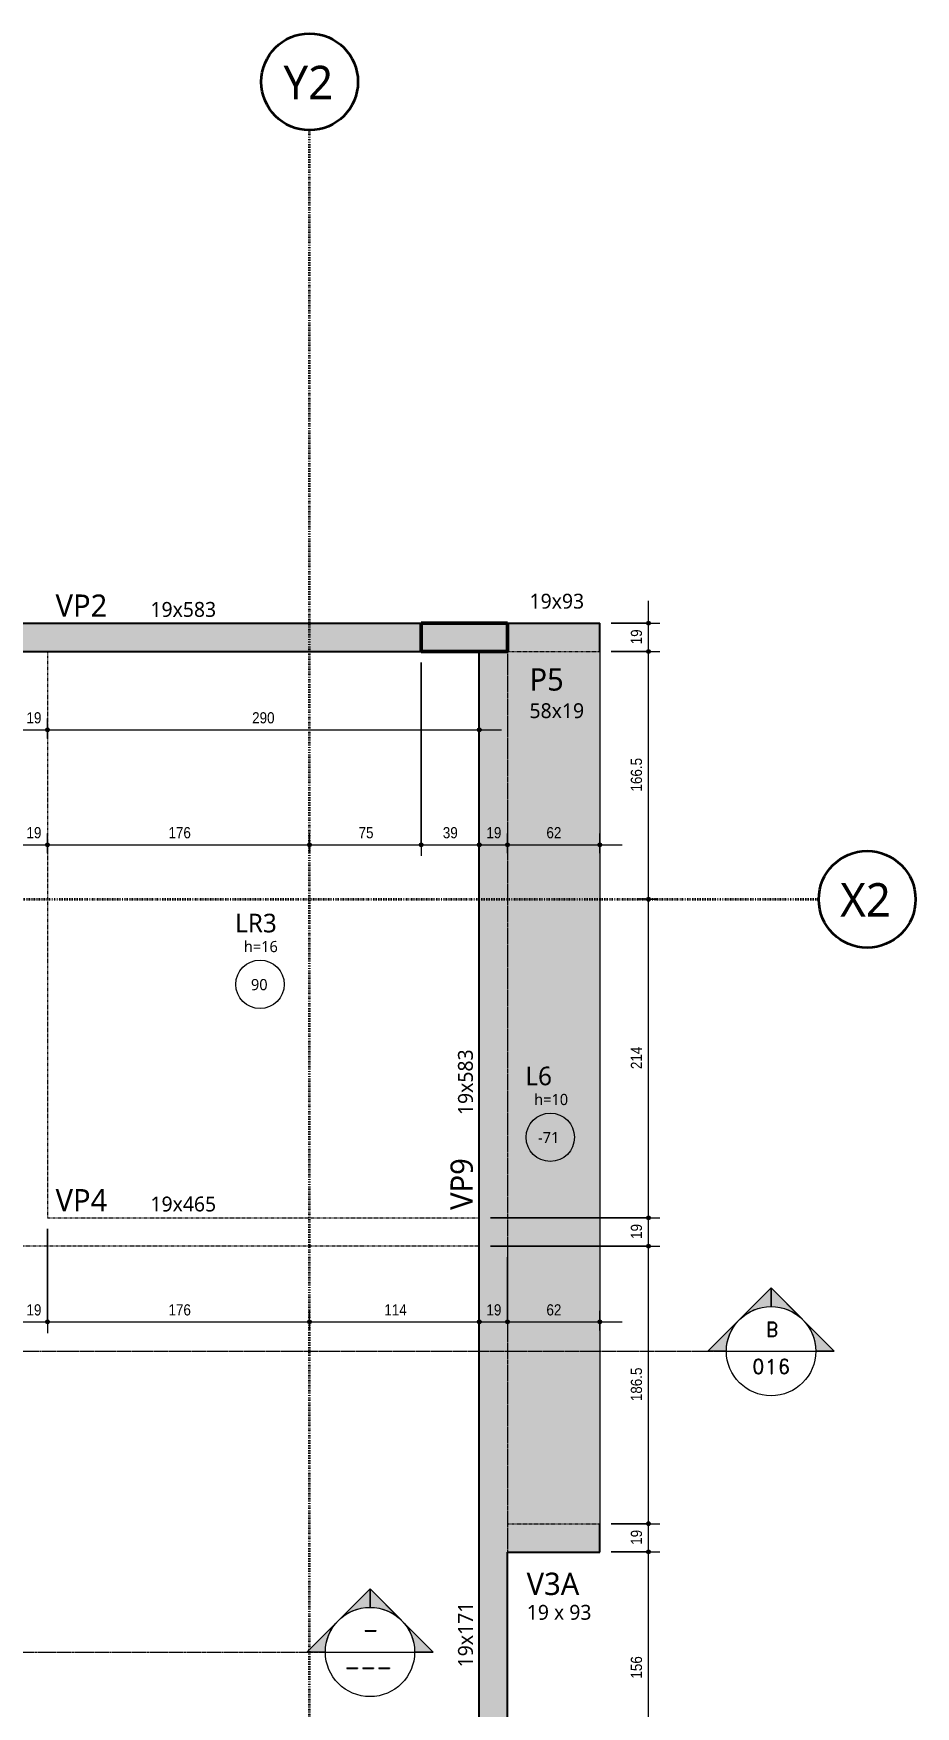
# Model space of a CAD drawing. Header units: centimetres. Extents: x -1139 to 26418, y -889 to 84390.
# Drawn here: x 3891 to 4484, y -319 to 806 of the extents above; entities that cross this region are included whole.
import ezdxf

# ---------------------------------------------------------------- set-up
doc = ezdxf.new("R2010")
doc.units = ezdxf.units.CM
for name, pattern in [('Aligning Line', [0.635, 0.3175, -0.3175]), ('Centro de 6 mm', [1.32, 0.6, -0.24, 0.24, -0.24]), ('Dash dot', [1.5875, 0.635, -0.47625, 0, -0.47625]), ('Hidden', [0.714375, 0.47625, -0.238125])]:
    doc.linetypes.add(name, pattern=pattern)
for name, color, linetype, lineweight in [('A-ANNO-DIMS', 7, 'Continuous', 9), ('A-ANNO-DIMS-50', 7, 'Continuous', 9), ('A-FLOR', 7, 'Continuous', 9), ('A-FLOR-IDEN', 7, 'Continuous', 9), ('G-ANNO-SYMB', 7, 'Continuous', 9), ('S-BEAM', 7, 'Continuous', 9), ('S-BEAM-IDEN', 7, 'Continuous', 9), ('S-COLS', 7, 'Continuous', 9), ('S-COLS-IDEN', 7, 'Continuous', 9), ('S-GRID', 7, 'Continuous', 9), ('S-GRID-IDEN', 7, 'Continuous', 9)]:
    doc.layers.add(name, color=color, linetype=linetype, lineweight=lineweight)
doc.layers.add('A-DETL', color=7, linetype='Continuous', lineweight=18, true_color=0x00a600)
doc.styles.add('Fira Sans_1', font='', dxfattribs={"width": 0.9, "height": 7.5})
doc.styles.add('Gadugi', font='gadugi.ttf', dxfattribs={"height": 15})
doc.styles.add('Gadugi_1', font='gadugi.ttf', dxfattribs={"height": 10})
doc.styles.add('Gadugi_3', font='gadugi.ttf', dxfattribs={"height": 7.5})
doc.styles.add('Gadugi_4', font='gadugi.ttf', dxfattribs={"height": 12.5})
doc.styles.add('Gadugi_5', font='gadugi.ttf', dxfattribs={"height": 22.5})
doc.styles.add('RomanD', font='romand__.ttf', dxfattribs={"height": 10})
doc.styles.get('Fira Sans_1').set_extended_font_data('Fira Sans')
doc.dimstyles.new('PED_R80_1_5mm_ACIMA_As_ESQ__R00', dxfattribs={"dimscale": 30.48, "dimtxt": 10.229846, "dimasz": 0.328084, "dimexe": 0.246063, "dimexo": 0.246063, "dimgap": 0.049213, "dimtad": 1, "dimdec": 1, "dimrnd": 0.5, "dimdsep": 46, "dimtxsty": 'Fira Sans_1', "dimblk1": 'DOTSMALL', "dimblk2": 'DOTSMALL', "dimsah": 1, "dimcen": 0.09, "dimdle": 0.492126, "dimazin": 0, "dimtfac": 1, "dimtdec": 4, "dimtix": 1, "dimtmove": 0, "dimatfit": 3, "dimfxl": 1, "dimtvp": 1, "dimtolj": 1, "dimtzin": 0, "dimarcsym": 2})

# ---------------------------------------------------------------- blocks, each defined once
blk = doc.blocks.new('PED_TAG_LAJE_R01 - TÍTULO_ESPESSURA_REBAIXO-2413107-PL400 - FORMA DO BARRILETE')
at = {"layer": 'A-FLOR-IDEN'}
blk.add_circle((-0.046, -0.667), 0.325, dxfattribs=at)
blk = doc.blocks.new('Corte - M_Cabeça do corte - Preenchida-2060824-PL400 - FORMA DO BARRILETE')
at = {"layer": 'G-ANNO-SYMB'}
h = blk.add_hatch(color=256, dxfattribs=at)
edge = h.paths.add_edge_path(flags=0)
edge.add_line((-0.6, 0.849), (-0.6, 0.6))
edge.add_arc((-0.6, 0), 0.6, 90, 135)
edge.add_line((-1.024, 0.424), (-0.6, 0.849))
h = blk.add_hatch(color=256, dxfattribs=at)
edge = h.paths.add_edge_path(flags=0)
edge.add_line((-0.6, 0.849), (-0.176, 0.424))
edge.add_arc((-0.6, 0), 0.6, 45, 90)
edge.add_line((-0.6, 0.6), (-0.6, 0.849))
h = blk.add_hatch(color=256, dxfattribs=at)
edge = h.paths.add_edge_path(flags=0)
edge.add_line((-1.449, 0), (-1.024, 0.424))
edge.add_arc((-0.6, 0), 0.6, 135, 180)
edge.add_line((-1.2, 0), (-1.449, 0))
h = blk.add_hatch(color=256, dxfattribs=at)
edge = h.paths.add_edge_path(flags=0)
edge.add_line((0.249, 0), (0, 0))
edge.add_arc((-0.6, 0), 0.6, 360, 405)
edge.add_line((-0.176, 0.424), (0.249, 0))
for p, q in [((-0.6, 0.849), (-1.449, 0)), ((-0.6, 0.849), (-1.024, 0.424)), ((-0.6, 0.849), (0.249, 0)), ((-0.6, 0.6), (-0.6, 0.849)), ((-0.6, 0.849), (-0.6, 0.6)), ((-0.176, 0.424), (-0.6, 0.849)), ((-1.024, 0.424), (-1.449, 0)), ((0.249, 0), (-0.176, 0.424)), ((-1.449, 0), (-1.2, 0)), ((0, 0), (0.249, 0)), ((-1.2, 0), (-1.449, 0)), ((0, 0), (0.249, 0))]:
    blk.add_line(p, q, dxfattribs=at)
for start, end in [(360, 180), (90, 135), (45, 90), (135, 180), (360, 45), (180, 360)]:
    blk.add_arc((-0.6, 0), 0.6, start, end, dxfattribs=at)
blk = doc.blocks.new('Eixo - Y2-2173031-PL400 - FORMA DO BARRILETE')
at = {"layer": 'S-GRID-IDEN', "color": 40, "lineweight": 35, "true_color": 0xffc000}
blk.add_circle((0, 0), 0.65, dxfattribs=at)
blk = doc.blocks.new('Eixo - X2-2173052-PL400 - FORMA DO BARRILETE')
at = {"layer": 'S-GRID-IDEN', "color": 114, "lineweight": 35, "true_color": 0x00b050}
blk.add_circle((0, 0), 0.65, dxfattribs=at)
blk = doc.blocks.new('DIMBLOCK27-PL400 - FORMA DO BARRILETE')
at = {"layer": 'A-ANNO-DIMS-50', "true_color": 0x000032}
h = blk.add_hatch(color=178, dxfattribs=at)
edge = h.paths.add_edge_path(flags=0)
edge.add_arc((3881.6, -60.1), 1.25, 0, 360)
h = blk.add_hatch(color=178, dxfattribs=at)
edge = h.paths.add_edge_path(flags=0)
edge.add_arc((3900.6, -60.1), 1.25, 0, 360)
at = {"layer": 'A-ANNO-DIMS-50', "color": 178, "true_color": 0x000032}
for p, q in [((3900.6, 2.3), (3900.6, -67.6)), ((3900.6, -60.1), (3900.6, 2.3)), ((3881.6, -16.7), (3881.6, -67.6)), ((3881.6, -60.1), (3881.6, -16.7)), ((3881.6, -60.1), (3900.6, -60.1))]:
    blk.add_line(p, q, dxfattribs=at)
for centre in [(3881.6, -60.1), (3900.6, -60.1)]:
    blk.add_circle(centre, 1.25, dxfattribs=at)
at = {"layer": 'A-ANNO-DIMS-50', "color": 0, "insert": (3886.4, -48.3), "char_height": 7.5, "width": 11.174, "attachment_point": 1, "line_spacing_factor": 1.049215, "style": 'Fira Sans_1'}
blk.add_mtext('19', dxfattribs=at)
blk = doc.blocks.new('_DotSmall')
at = {"color": 0, "linetype": 'ByBlock', "const_width": 0.5}
blk.add_lwpolyline([(-0.0625, 0, 1), (0.0625, 0, 1)], format="xyb", close=True, dxfattribs=at)
blk = doc.blocks.new('DIMBLOCK28-PL400 - FORMA DO BARRILETE')
at = {"layer": 'A-ANNO-DIMS-50', "true_color": 0x000032}
h = blk.add_hatch(color=178, dxfattribs=at)
edge = h.paths.add_edge_path(flags=0)
edge.add_arc((3900.6, -60.1), 1.25, 0, 360)
h = blk.add_hatch(color=178, dxfattribs=at)
edge = h.paths.add_edge_path(flags=0)
edge.add_arc((4076.6, -60.1), 1.25, 0, 360)
at = {"layer": 'A-ANNO-DIMS-50', "color": 178, "true_color": 0x000032}
for p, q in [((3900.6, 2.3), (3900.6, -67.6)), ((3900.6, -60.1), (3900.6, 2.3)), ((4076.6, -65.9), (4076.6, -52.6)), ((3900.6, -60.1), (4076.6, -60.1)), ((4076.6, -60.1), (4076.6, -65.9))]:
    blk.add_line(p, q, dxfattribs=at)
for centre in [(3900.6, -60.1), (4076.6, -60.1)]:
    blk.add_circle(centre, 1.25, dxfattribs=at)
at = {"layer": 'A-ANNO-DIMS-50', "color": 0, "insert": (3981.8, -48.3), "char_height": 7.5, "width": 16.368, "attachment_point": 1, "line_spacing_factor": 1.049215, "style": 'Fira Sans_1'}
blk.add_mtext('176', dxfattribs=at)
blk = doc.blocks.new('DIMBLOCK29-PL400 - FORMA DO BARRILETE')
at = {"layer": 'A-ANNO-DIMS-50', "true_color": 0x000032}
h = blk.add_hatch(color=178, dxfattribs=at)
edge = h.paths.add_edge_path(flags=0)
edge.add_arc((4076.6, -60.1), 1.25, 0, 360)
h = blk.add_hatch(color=178, dxfattribs=at)
edge = h.paths.add_edge_path(flags=0)
edge.add_arc((4190.6, -60.1), 1.25, 0, 360)
at = {"layer": 'A-ANNO-DIMS-50', "color": 178, "true_color": 0x000032}
for p, q in [((4076.6, -65.9), (4076.6, -52.6)), ((4190.6, -65.9), (4190.6, -52.6)), ((4076.6, -60.1), (4190.6, -60.1)), ((4076.6, -60.1), (4076.6, -65.9)), ((4190.6, -60.1), (4190.6, -65.9))]:
    blk.add_line(p, q, dxfattribs=at)
for centre in [(4076.6, -60.1), (4190.6, -60.1)]:
    blk.add_circle(centre, 1.25, dxfattribs=at)
at = {"layer": 'A-ANNO-DIMS-50', "color": 0, "insert": (4126.8, -48.3), "char_height": 7.5, "width": 16.21, "attachment_point": 1, "line_spacing_factor": 1.049215, "style": 'Fira Sans_1'}
blk.add_mtext('114', dxfattribs=at)
blk = doc.blocks.new('DIMBLOCK30-PL400 - FORMA DO BARRILETE')
at = {"layer": 'A-ANNO-DIMS-50', "true_color": 0x000032}
h = blk.add_hatch(color=178, dxfattribs=at)
edge = h.paths.add_edge_path(flags=0)
edge.add_arc((4190.6, -60.1), 1.25, 0, 360)
h = blk.add_hatch(color=178, dxfattribs=at)
edge = h.paths.add_edge_path(flags=0)
edge.add_arc((4209.6, -60.1), 1.25, 0, 360)
at = {"layer": 'A-ANNO-DIMS-50', "color": 178, "true_color": 0x000032}
for p, q in [((4209.6, -16.7), (4209.6, -67.6)), ((4209.6, -60.1), (4209.6, -16.7)), ((4190.6, -65.9), (4190.6, -52.6)), ((4190.6, -60.1), (4209.6, -60.1)), ((4190.6, -60.1), (4190.6, -65.9))]:
    blk.add_line(p, q, dxfattribs=at)
for centre in [(4190.6, -60.1), (4209.6, -60.1)]:
    blk.add_circle(centre, 1.25, dxfattribs=at)
at = {"layer": 'A-ANNO-DIMS-50', "color": 0, "insert": (4195.4, -48.3), "char_height": 7.5, "width": 11.174, "attachment_point": 1, "line_spacing_factor": 1.049215, "style": 'Fira Sans_1'}
blk.add_mtext('19', dxfattribs=at)
blk = doc.blocks.new('DIMBLOCK31-PL400 - FORMA DO BARRILETE')
at = {"layer": 'A-ANNO-DIMS-50', "true_color": 0x000032}
h = blk.add_hatch(color=178, dxfattribs=at)
edge = h.paths.add_edge_path(flags=0)
edge.add_arc((4209.6, -60.1), 1.25, 0, 360)
h = blk.add_hatch(color=178, dxfattribs=at)
edge = h.paths.add_edge_path(flags=0)
edge.add_arc((4271.6, -60.1), 1.25, 0, 360)
at = {"layer": 'A-ANNO-DIMS-50', "color": 178, "true_color": 0x000032}
for p, q in [((4209.6, -16.7), (4209.6, -67.6)), ((4209.6, -60.1), (4209.6, -16.7)), ((4271.6, -65.9), (4271.6, -52.6)), ((4209.6, -60.1), (4286.6, -60.1)), ((4271.6, -60.1), (4271.6, -65.9))]:
    blk.add_line(p, q, dxfattribs=at)
for centre in [(4209.6, -60.1), (4271.6, -60.1)]:
    blk.add_circle(centre, 1.25, dxfattribs=at)
at = {"layer": 'A-ANNO-DIMS-50', "color": 0, "insert": (4235.7, -48.3), "char_height": 7.5, "width": 11.804, "attachment_point": 1, "line_spacing_factor": 1.049215, "style": 'Fira Sans_1'}
blk.add_mtext('62', dxfattribs=at)
blk = doc.blocks.new('DIMBLOCK51-PL400 - FORMA DO BARRILETE')
at = {"layer": 'A-ANNO-DIMS-50', "true_color": 0x000032}
h = blk.add_hatch(color=178, dxfattribs=at)
edge = h.paths.add_edge_path(flags=0)
edge.add_arc((3881.6, 260.4), 1.25, 0, 360)
h = blk.add_hatch(color=178, dxfattribs=at)
edge = h.paths.add_edge_path(flags=0)
edge.add_arc((3900.6, 260.4), 1.25, 0, 360)
at = {"layer": 'A-ANNO-DIMS-50', "color": 178, "true_color": 0x000032}
for p, q in [((3881.6, 254.7), (3881.6, 267.9)), ((3881.6, 260.4), (3900.6, 260.4)), ((3881.6, 260.4), (3881.6, 254.7)), ((3900.6, 254.7), (3900.6, 267.9)), ((3900.6, 260.4), (3900.6, 254.7))]:
    blk.add_line(p, q, dxfattribs=at)
for centre in [(3881.6, 260.4), (3900.6, 260.4)]:
    blk.add_circle(centre, 1.25, dxfattribs=at)
at = {"layer": 'A-ANNO-DIMS-50', "color": 0, "insert": (3886.4, 272.3), "char_height": 7.5, "width": 11.174, "attachment_point": 1, "line_spacing_factor": 1.049215, "style": 'Fira Sans_1'}
blk.add_mtext('19', dxfattribs=at)
blk = doc.blocks.new('DIMBLOCK52-PL400 - FORMA DO BARRILETE')
at = {"layer": 'A-ANNO-DIMS-50', "true_color": 0x000032}
h = blk.add_hatch(color=178, dxfattribs=at)
edge = h.paths.add_edge_path(flags=0)
edge.add_arc((3900.6, 260.4), 1.25, 0, 360)
h = blk.add_hatch(color=178, dxfattribs=at)
edge = h.paths.add_edge_path(flags=0)
edge.add_arc((4076.6, 260.4), 1.25, 0, 360)
at = {"layer": 'A-ANNO-DIMS-50', "color": 178, "true_color": 0x000032}
for p, q in [((3900.6, 254.7), (3900.6, 267.9)), ((3900.6, 260.4), (4076.6, 260.4)), ((3900.6, 260.4), (3900.6, 254.7)), ((4076.6, 254.7), (4076.6, 267.9)), ((4076.6, 260.4), (4076.6, 254.7))]:
    blk.add_line(p, q, dxfattribs=at)
for centre in [(3900.6, 260.4), (4076.6, 260.4)]:
    blk.add_circle(centre, 1.25, dxfattribs=at)
at = {"layer": 'A-ANNO-DIMS-50', "color": 0, "insert": (3981.8, 272.3), "char_height": 7.5, "width": 16.368, "attachment_point": 1, "line_spacing_factor": 1.049215, "style": 'Fira Sans_1'}
blk.add_mtext('176', dxfattribs=at)
blk = doc.blocks.new('DIMBLOCK53-PL400 - FORMA DO BARRILETE')
at = {"layer": 'A-ANNO-DIMS-50', "true_color": 0x000032}
h = blk.add_hatch(color=178, dxfattribs=at)
edge = h.paths.add_edge_path(flags=0)
edge.add_arc((4076.6, 260.4), 1.25, 0, 360)
h = blk.add_hatch(color=178, dxfattribs=at)
edge = h.paths.add_edge_path(flags=0)
edge.add_arc((4151.6, 260.4), 1.25, 0, 360)
at = {"layer": 'A-ANNO-DIMS-50', "color": 178, "true_color": 0x000032}
for p, q in [((4151.6, 382.8), (4151.6, 252.9)), ((4151.6, 260.4), (4151.6, 382.8)), ((4076.6, 254.7), (4076.6, 267.9)), ((4076.6, 260.4), (4151.6, 260.4)), ((4076.6, 260.4), (4076.6, 254.7))]:
    blk.add_line(p, q, dxfattribs=at)
for centre in [(4076.6, 260.4), (4151.6, 260.4)]:
    blk.add_circle(centre, 1.25, dxfattribs=at)
at = {"layer": 'A-ANNO-DIMS-50', "color": 0, "insert": (4109.5, 272.3), "char_height": 7.5, "width": 11.017, "attachment_point": 1, "line_spacing_factor": 1.049215, "style": 'Fira Sans_1'}
blk.add_mtext('75', dxfattribs=at)
blk = doc.blocks.new('DIMBLOCK54-PL400 - FORMA DO BARRILETE')
at = {"layer": 'A-ANNO-DIMS-50', "true_color": 0x000032}
h = blk.add_hatch(color=178, dxfattribs=at)
edge = h.paths.add_edge_path(flags=0)
edge.add_arc((4151.6, 260.4), 1.25, 0, 360)
h = blk.add_hatch(color=178, dxfattribs=at)
edge = h.paths.add_edge_path(flags=0)
edge.add_arc((4190.6, 260.4), 1.25, 0, 360)
at = {"layer": 'A-ANNO-DIMS-50', "color": 178, "true_color": 0x000032}
for p, q in [((4151.6, 382.8), (4151.6, 252.9)), ((4151.6, 260.4), (4151.6, 382.8)), ((4151.6, 260.4), (4190.6, 260.4)), ((4190.6, 254.7), (4190.6, 267.9)), ((4190.6, 260.4), (4190.6, 254.7))]:
    blk.add_line(p, q, dxfattribs=at)
for centre in [(4151.6, 260.4), (4190.6, 260.4)]:
    blk.add_circle(centre, 1.25, dxfattribs=at)
at = {"layer": 'A-ANNO-DIMS-50', "color": 0, "insert": (4166.1, 272.3), "char_height": 7.5, "width": 11.961, "attachment_point": 1, "line_spacing_factor": 1.049215, "style": 'Fira Sans_1'}
blk.add_mtext('39', dxfattribs=at)
blk = doc.blocks.new('DIMBLOCK55-PL400 - FORMA DO BARRILETE')
at = {"layer": 'A-ANNO-DIMS-50', "true_color": 0x000032}
h = blk.add_hatch(color=178, dxfattribs=at)
edge = h.paths.add_edge_path(flags=0)
edge.add_arc((4190.6, 260.4), 1.25, 0, 360)
h = blk.add_hatch(color=178, dxfattribs=at)
edge = h.paths.add_edge_path(flags=0)
edge.add_arc((4209.6, 260.4), 1.25, 0, 360)
at = {"layer": 'A-ANNO-DIMS-50', "color": 178, "true_color": 0x000032}
for p, q in [((4190.6, 254.7), (4190.6, 267.9)), ((4190.6, 260.4), (4209.6, 260.4)), ((4190.6, 260.4), (4190.6, 254.7)), ((4209.6, 254.7), (4209.6, 267.9)), ((4209.6, 260.4), (4209.6, 254.7))]:
    blk.add_line(p, q, dxfattribs=at)
for centre in [(4190.6, 260.4), (4209.6, 260.4)]:
    blk.add_circle(centre, 1.25, dxfattribs=at)
at = {"layer": 'A-ANNO-DIMS-50', "color": 0, "insert": (4195.4, 272.3), "char_height": 7.5, "width": 11.174, "attachment_point": 1, "line_spacing_factor": 1.049215, "style": 'Fira Sans_1'}
blk.add_mtext('19', dxfattribs=at)
blk = doc.blocks.new('DIMBLOCK56-PL400 - FORMA DO BARRILETE')
at = {"layer": 'A-ANNO-DIMS-50', "true_color": 0x000032}
h = blk.add_hatch(color=178, dxfattribs=at)
edge = h.paths.add_edge_path(flags=0)
edge.add_arc((4209.6, 260.4), 1.25, 0, 360)
h = blk.add_hatch(color=178, dxfattribs=at)
edge = h.paths.add_edge_path(flags=0)
edge.add_arc((4271.6, 260.4), 1.25, 0, 360)
at = {"layer": 'A-ANNO-DIMS-50', "color": 178, "true_color": 0x000032}
for p, q in [((4209.6, 254.7), (4209.6, 267.9)), ((4209.6, 260.4), (4286.6, 260.4)), ((4209.6, 260.4), (4209.6, 254.7)), ((4271.6, 254.7), (4271.6, 267.9)), ((4271.6, 260.4), (4271.6, 254.7))]:
    blk.add_line(p, q, dxfattribs=at)
for centre in [(4209.6, 260.4), (4271.6, 260.4)]:
    blk.add_circle(centre, 1.25, dxfattribs=at)
at = {"layer": 'A-ANNO-DIMS-50', "color": 0, "insert": (4235.7, 272.3), "char_height": 7.5, "width": 11.804, "attachment_point": 1, "line_spacing_factor": 1.049215, "style": 'Fira Sans_1'}
blk.add_mtext('62', dxfattribs=at)
blk = doc.blocks.new('DIMBLOCK114-PL400 - FORMA DO BARRILETE')
at = {"layer": 'A-ANNO-DIMS-50', "true_color": 0x000032}
h = blk.add_hatch(color=178, dxfattribs=at)
edge = h.paths.add_edge_path(flags=0)
edge.add_arc((4304.3, -214.7), 1.25, 0, 360)
h = blk.add_hatch(color=178, dxfattribs=at)
edge = h.paths.add_edge_path(flags=0)
edge.add_arc((4304.3, -370.7), 1.25, 0, 360)
at = {"layer": 'A-ANNO-DIMS-50', "color": 178, "true_color": 0x000032}
for p, q in [((4279.1, -214.7), (4311.8, -214.7)), ((4304.3, -214.7), (4279.1, -214.7)), ((4304.3, -370.7), (4304.3, -214.7)), ((4217.1, -370.7), (4311.8, -370.7)), ((4304.3, -370.7), (4217.1, -370.7))]:
    blk.add_line(p, q, dxfattribs=at)
for centre in [(4304.3, -214.7), (4304.3, -370.7)]:
    blk.add_circle(centre, 1.25, dxfattribs=at)
at = {"layer": 'A-ANNO-DIMS-50', "color": 0, "insert": (4292.4, -299.8), "char_height": 7.5, "width": 16.997, "attachment_point": 1, "rotation": 90, "line_spacing_factor": 1.049215, "style": 'Fira Sans_1'}
blk.add_mtext('156', dxfattribs=at)
blk = doc.blocks.new('DIMBLOCK115-PL400 - FORMA DO BARRILETE')
at = {"layer": 'A-ANNO-DIMS-50', "true_color": 0x000032}
h = blk.add_hatch(color=178, dxfattribs=at)
edge = h.paths.add_edge_path(flags=0)
edge.add_arc((4304.3, -195.7), 1.25, 0, 360)
h = blk.add_hatch(color=178, dxfattribs=at)
edge = h.paths.add_edge_path(flags=0)
edge.add_arc((4304.3, -214.7), 1.25, 0, 360)
at = {"layer": 'A-ANNO-DIMS-50', "color": 178, "true_color": 0x000032}
for p, q in [((4279.1, -195.7), (4311.8, -195.7)), ((4304.3, -195.7), (4279.1, -195.7)), ((4304.3, -214.7), (4304.3, -195.7)), ((4279.1, -214.7), (4311.8, -214.7)), ((4304.3, -214.7), (4279.1, -214.7))]:
    blk.add_line(p, q, dxfattribs=at)
for centre in [(4304.3, -195.7), (4304.3, -214.7)]:
    blk.add_circle(centre, 1.25, dxfattribs=at)
at = {"layer": 'A-ANNO-DIMS-50', "color": 0, "insert": (4292.4, -209.9), "char_height": 7.5, "width": 11.174, "attachment_point": 1, "rotation": 90, "line_spacing_factor": 1.049215, "style": 'Fira Sans_1'}
blk.add_mtext('19', dxfattribs=at)
blk = doc.blocks.new('DIMBLOCK116-PL400 - FORMA DO BARRILETE')
at = {"layer": 'A-ANNO-DIMS-50', "true_color": 0x000032}
h = blk.add_hatch(color=178, dxfattribs=at)
edge = h.paths.add_edge_path(flags=0)
edge.add_arc((4304.3, -9.2), 1.25, 0, 360)
h = blk.add_hatch(color=178, dxfattribs=at)
edge = h.paths.add_edge_path(flags=0)
edge.add_arc((4304.3, -195.7), 1.25, 0, 360)
at = {"layer": 'A-ANNO-DIMS-50', "color": 178, "true_color": 0x000032}
for p, q in [((4198.1, -9.2), (4311.8, -9.2)), ((4304.3, -9.2), (4198.1, -9.2)), ((4304.3, -195.7), (4304.3, -9.2)), ((4279.1, -195.7), (4311.8, -195.7)), ((4304.3, -195.7), (4279.1, -195.7))]:
    blk.add_line(p, q, dxfattribs=at)
for centre in [(4304.3, -9.2), (4304.3, -195.7)]:
    blk.add_circle(centre, 1.25, dxfattribs=at)
at = {"layer": 'A-ANNO-DIMS-50', "color": 0, "insert": (4292.4, -113.4), "char_height": 7.5, "width": 26.125, "attachment_point": 1, "rotation": 90, "line_spacing_factor": 1.049215, "style": 'Fira Sans_1'}
blk.add_mtext('186.5', dxfattribs=at)
blk = doc.blocks.new('DIMBLOCK117-PL400 - FORMA DO BARRILETE')
at = {"layer": 'A-ANNO-DIMS-50', "true_color": 0x000032}
h = blk.add_hatch(color=178, dxfattribs=at)
edge = h.paths.add_edge_path(flags=0)
edge.add_arc((4304.3, 9.8), 1.25, 0, 360)
h = blk.add_hatch(color=178, dxfattribs=at)
edge = h.paths.add_edge_path(flags=0)
edge.add_arc((4304.3, -9.2), 1.25, 0, 360)
at = {"layer": 'A-ANNO-DIMS-50', "color": 178, "true_color": 0x000032}
for p, q in [((4198.1, 9.8), (4311.8, 9.8)), ((4304.3, 9.8), (4198.1, 9.8)), ((4304.3, -9.2), (4304.3, 9.8)), ((4198.1, -9.2), (4311.8, -9.2)), ((4304.3, -9.2), (4198.1, -9.2))]:
    blk.add_line(p, q, dxfattribs=at)
for centre in [(4304.3, 9.8), (4304.3, -9.2)]:
    blk.add_circle(centre, 1.25, dxfattribs=at)
at = {"layer": 'A-ANNO-DIMS-50', "color": 0, "insert": (4292.4, -4.4), "char_height": 7.5, "width": 11.174, "attachment_point": 1, "rotation": 90, "line_spacing_factor": 1.049215, "style": 'Fira Sans_1'}
blk.add_mtext('19', dxfattribs=at)
blk = doc.blocks.new('DIMBLOCK118-PL400 - FORMA DO BARRILETE')
at = {"layer": 'A-ANNO-DIMS-50', "true_color": 0x000032}
h = blk.add_hatch(color=178, dxfattribs=at)
edge = h.paths.add_edge_path(flags=0)
edge.add_arc((4304.3, 223.8), 1.25, 0, 360)
h = blk.add_hatch(color=178, dxfattribs=at)
edge = h.paths.add_edge_path(flags=0)
edge.add_arc((4304.3, 9.8), 1.25, 0, 360)
at = {"layer": 'A-ANNO-DIMS-50', "color": 178, "true_color": 0x000032}
for p, q in [((4310, 223.8), (4296.8, 223.8)), ((4304.3, 9.8), (4304.3, 223.8)), ((4304.3, 223.8), (4310, 223.8)), ((4198.1, 9.8), (4311.8, 9.8)), ((4304.3, 9.8), (4198.1, 9.8))]:
    blk.add_line(p, q, dxfattribs=at)
for centre in [(4304.3, 223.8), (4304.3, 9.8)]:
    blk.add_circle(centre, 1.25, dxfattribs=at)
at = {"layer": 'A-ANNO-DIMS-50', "color": 0, "insert": (4292.4, 109.7), "char_height": 7.5, "width": 16.84, "attachment_point": 1, "rotation": 90, "line_spacing_factor": 1.049215, "style": 'Fira Sans_1'}
blk.add_mtext('214', dxfattribs=at)
blk = doc.blocks.new('DIMBLOCK119-PL400 - FORMA DO BARRILETE')
at = {"layer": 'A-ANNO-DIMS-50', "true_color": 0x000032}
h = blk.add_hatch(color=178, dxfattribs=at)
edge = h.paths.add_edge_path(flags=0)
edge.add_arc((4304.3, 390.3), 1.25, 0, 360)
h = blk.add_hatch(color=178, dxfattribs=at)
edge = h.paths.add_edge_path(flags=0)
edge.add_arc((4304.3, 223.8), 1.25, 0, 360)
at = {"layer": 'A-ANNO-DIMS-50', "color": 178, "true_color": 0x000032}
for p, q in [((4279.1, 390.3), (4311.8, 390.3)), ((4304.3, 390.3), (4279.1, 390.3)), ((4304.3, 223.8), (4304.3, 390.3)), ((4310, 223.8), (4296.8, 223.8)), ((4304.3, 223.8), (4310, 223.8))]:
    blk.add_line(p, q, dxfattribs=at)
for centre in [(4304.3, 390.3), (4304.3, 223.8)]:
    blk.add_circle(centre, 1.25, dxfattribs=at)
at = {"layer": 'A-ANNO-DIMS-50', "color": 0, "insert": (4292.4, 296.2), "char_height": 7.5, "width": 25.968, "attachment_point": 1, "rotation": 90, "line_spacing_factor": 1.049215, "style": 'Fira Sans_1'}
blk.add_mtext('166.5', dxfattribs=at)
blk = doc.blocks.new('DIMBLOCK120-PL400 - FORMA DO BARRILETE')
at = {"layer": 'A-ANNO-DIMS-50', "true_color": 0x000032}
h = blk.add_hatch(color=178, dxfattribs=at)
edge = h.paths.add_edge_path(flags=0)
edge.add_arc((4304.3, 409.3), 1.25, 0, 360)
h = blk.add_hatch(color=178, dxfattribs=at)
edge = h.paths.add_edge_path(flags=0)
edge.add_arc((4304.3, 390.3), 1.25, 0, 360)
at = {"layer": 'A-ANNO-DIMS-50', "color": 178, "true_color": 0x000032}
for p, q in [((4304.3, 390.3), (4304.3, 424.3)), ((4279.1, 409.3), (4311.8, 409.3)), ((4304.3, 409.3), (4279.1, 409.3)), ((4279.1, 390.3), (4311.8, 390.3)), ((4304.3, 390.3), (4279.1, 390.3))]:
    blk.add_line(p, q, dxfattribs=at)
for centre in [(4304.3, 409.3), (4304.3, 390.3)]:
    blk.add_circle(centre, 1.25, dxfattribs=at)
at = {"layer": 'A-ANNO-DIMS-50', "color": 0, "insert": (4292.4, 395.1), "char_height": 7.5, "width": 11.174, "attachment_point": 1, "rotation": 90, "line_spacing_factor": 1.049215, "style": 'Fira Sans_1'}
blk.add_mtext('19', dxfattribs=at)
blk = doc.blocks.new('DIMBLOCK159-PL400 - FORMA DO BARRILETE')
at = {"layer": 'A-ANNO-DIMS-50', "true_color": 0x000032}
h = blk.add_hatch(color=178, dxfattribs=at)
edge = h.paths.add_edge_path(flags=0)
edge.add_arc((3881.6, 337.7), 1.25, 0, 360)
h = blk.add_hatch(color=178, dxfattribs=at)
edge = h.paths.add_edge_path(flags=0)
edge.add_arc((3900.6, 337.7), 1.25, 0, 360)
at = {"layer": 'A-ANNO-DIMS-50', "color": 178, "true_color": 0x000032}
for p, q in [((3881.6, 331.9), (3881.6, 345.2)), ((3881.6, 337.7), (3900.6, 337.7)), ((3881.6, 337.7), (3881.6, 331.9)), ((3900.6, 331.9), (3900.6, 345.2)), ((3900.6, 337.7), (3900.6, 331.9))]:
    blk.add_line(p, q, dxfattribs=at)
for centre in [(3881.6, 337.7), (3900.6, 337.7)]:
    blk.add_circle(centre, 1.25, dxfattribs=at)
at = {"layer": 'A-ANNO-DIMS-50', "color": 0, "insert": (3886.4, 349.5), "char_height": 7.5, "width": 11.174, "attachment_point": 1, "line_spacing_factor": 1.049215, "style": 'Fira Sans_1'}
blk.add_mtext('19', dxfattribs=at)
blk = doc.blocks.new('DIMBLOCK160-PL400 - FORMA DO BARRILETE')
at = {"layer": 'A-ANNO-DIMS-50', "true_color": 0x000032}
h = blk.add_hatch(color=178, dxfattribs=at)
edge = h.paths.add_edge_path(flags=0)
edge.add_arc((3900.6, 337.7), 1.25, 0, 360)
h = blk.add_hatch(color=178, dxfattribs=at)
edge = h.paths.add_edge_path(flags=0)
edge.add_arc((4190.6, 337.7), 1.25, 0, 360)
at = {"layer": 'A-ANNO-DIMS-50', "color": 178, "true_color": 0x000032}
for p, q in [((3900.6, 331.9), (3900.6, 345.2)), ((3900.6, 337.7), (4205.6, 337.7)), ((3900.6, 337.7), (3900.6, 331.9)), ((4190.6, 331.9), (4190.6, 345.2)), ((4190.6, 337.7), (4190.6, 331.9))]:
    blk.add_line(p, q, dxfattribs=at)
for centre in [(3900.6, 337.7), (4190.6, 337.7)]:
    blk.add_circle(centre, 1.25, dxfattribs=at)
at = {"layer": 'A-ANNO-DIMS-50', "color": 0, "insert": (4038, 349.5), "char_height": 7.5, "width": 18.256, "attachment_point": 1, "line_spacing_factor": 1.049215, "style": 'Fira Sans_1'}
blk.add_mtext('290', dxfattribs=at)

msp = doc.modelspace()

# ---------------------------------------------------------------- hatches: boundary and pattern name
at = {"layer": 'A-FLOR', "lineweight": 18, "true_color": 0xffccff}
msp.add_hatch(color=7, dxfattribs=at).paths.add_polyline_path([(4271.6, -195.75), (4271.6, 390.25), (4209.6, 390.25), (4209.6, -195.75)], flags=0)
at = {"layer": 'S-BEAM', "true_color": 0xffffcc}
for points in [[(4151.6, 390.25), (4151.6, 409.25), (3881.6, 409.25), (3881.6, 390.25)], [(4209.6, -9.25), (4209.6, 390.25), (4190.6, 390.25), (4190.6, -9.25)]]:
    msp.add_hatch(color=7, dxfattribs=at).paths.add_polyline_path(points, flags=0)
at = {"layer": 'S-BEAM', "true_color": 0xe6b8b7}
for points in [[(4209.6, 390.25), (4271.6, 390.25), (4271.6, 409.25), (4209.6, 409.25)], [(4209.6, -214.75), (4271.6, -214.75), (4271.6, -195.75), (4209.6, -195.75)]]:
    msp.add_hatch(color=9, dxfattribs=at).paths.add_polyline_path(points, flags=0)
at = {"layer": 'S-BEAM', "true_color": 0xb4bee6}
msp.add_hatch(color=9, dxfattribs=at).paths.add_polyline_path([(4190.6, -370.75), (4209.6, -370.75), (4209.6, -9.25), (4190.6, -9.25), (4190.6, -37.95)], flags=0)
at = {"layer": 'S-COLS', "true_color": 0x808080}
msp.add_hatch(color=8, dxfattribs=at).paths.add_polyline_path([(4209.6, 390.25), (4209.6, 409.25), (4151.6, 409.25), (4151.6, 390.25)], flags=0)

# ---------------------------------------------------------------- linework, layer by layer
at = {"layer": 'A-DETL', "color": 253, "linetype": 'Aligning Line', "true_color": 0xaaaaaa}
for p, q in [((3900.6, 390.25), (3900.6, 9.75)), ((3900.6, 9.75), (4190.6, 9.75)), ((4190.6, -9.25), (3881.6, -9.25))]:
    msp.add_line(p, q, dxfattribs=at)
at = {"layer": 'A-DETL', "color": 7, "linetype": 'Hidden'}
msp.add_line((4209.6, 390.25), (4209.6, -214.75), dxfattribs=at)
at = {"layer": 'A-DETL', "color": 7, "linetype": 'Aligning Line'}
for p, q in [((4209.6, 390.25), (4271.6, 390.25)), ((4209.6, -195.75), (4271.6, -195.75))]:
    msp.add_line(p, q, dxfattribs=at)
at = {"layer": 'A-FLOR', "lineweight": 18}
msp.add_line((4271.6, 390.25), (4271.6, -195.75), dxfattribs=at)
at = {"layer": 'G-ANNO-SYMB', "linetype": 'Centro de 6 mm'}
for p, q in [((1738.64, -79.8), (4356.62, -79.8)), ((3670.63, -281.93), (4087.18, -281.93))]:
    msp.add_line(p, q, dxfattribs=at)
at = {"layer": 'G-ANNO-SYMB'}
for p, q in [((4356.62, -79.8), (4416.62, -79.8)), ((4087.18, -281.93), (4147.18, -281.93))]:
    msp.add_line(p, q, dxfattribs=at)
at = {"layer": 'S-BEAM', "lineweight": 25}
for p, q in [((3881.6, 409.25), (4151.6, 409.25)), ((4209.6, 409.25), (4271.6, 409.25)), ((4271.6, 390.25), (4271.6, 409.25)), ((3881.6, 390.25), (4151.6, 390.25)), ((4190.6, -9.25), (4190.6, 390.25)), ((4190.6, -370.75), (4190.6, -9.25)), ((4271.6, -214.75), (4271.6, -195.75)), ((4209.6, -370.75), (4209.6, -214.75)), ((4209.6, -214.75), (4271.6, -214.75))]:
    msp.add_line(p, q, dxfattribs=at)
at = {"layer": 'S-COLS', "lineweight": 50}
for p, q in [((4151.6, 390.25), (4151.6, 409.25)), ((4151.6, 409.25), (4209.6, 409.25)), ((4209.6, 409.25), (4209.6, 390.25)), ((4209.6, 390.25), (4151.6, 390.25))]:
    msp.add_line(p, q, dxfattribs=at)
at = {"layer": 'S-GRID', "color": 40, "linetype": 'Dash dot', "lineweight": 35, "true_color": 0xffc000}
msp.add_line((4076.6, -823.71), (4076.6, 740.53), dxfattribs=at)
at = {"layer": 'S-GRID', "color": 114, "linetype": 'Dash dot', "lineweight": 35, "true_color": 0x00b050}
msp.add_line((4418.66, 223.75), (1711.57, 223.75), dxfattribs=at)

# ---------------------------------------------------------------- block references
at = {"layer": 'A-FLOR-IDEN', "xscale": 49.99999999999998, "yscale": 49.99999999999998, "zscale": 49.99999999999998}
for p in [(4045.6, 200), (4240.6, 97.25)]:
    msp.add_blockref('PED_TAG_LAJE_R01 - TÍTULO_ESPESSURA_REBAIXO-2413107-PL400 - FORMA DO BARRILETE', p, dxfattribs=at)
at = {"layer": 'G-ANNO-SYMB', "extrusion": (0, 0, -1), "xscale": 49.99999999999998, "yscale": 49.99999999999998, "zscale": 49.99999999999998}
for p in [(-4356.62, -79.8), (-4087.18, -281.93)]:
    msp.add_blockref('Corte - M_Cabeça do corte - Preenchida-2060824-PL400 - FORMA DO BARRILETE', p, dxfattribs=at)
at = {"layer": 'S-GRID-IDEN', "color": 40, "true_color": 0xffc000, "xscale": 49.99999999999998, "yscale": 49.99999999999998, "zscale": 49.99999999999998}
msp.add_blockref('Eixo - Y2-2173031-PL400 - FORMA DO BARRILETE', (4076.6, 773.03), dxfattribs=at)
at = {"layer": 'S-GRID-IDEN', "color": 114, "true_color": 0x00b050, "xscale": 49.99999999999998, "yscale": 49.99999999999998, "zscale": 49.99999999999998, "rotation": 90}
msp.add_blockref('Eixo - X2-2173052-PL400 - FORMA DO BARRILETE', (4451.16, 223.75), dxfattribs=at)

# ---------------------------------------------------------------- texts
at = {"layer": 'A-FLOR-IDEN', "attachment_point": 1}
for s, insert, char_height, width, style in [('LR3', (4026.57, 214.09), 12.5, 34.4726, 'Gadugi_4'), ('h=16', (4032.47, 195.8), 7.5, 29.6624, 'Gadugi_3'), ('90', (4037.21, 170.24), 7.5, 13.6287, 'Gadugi_3'), ('L6', (4221.57, 111.34), 12.5, 21.6456, 'Gadugi_4'), ('h=10', (4227.47, 93.05), 7.5, 29.6624, 'Gadugi_3'), ('-71', (4230.06, 67.49), 7.5, 18.8397, 'Gadugi_3')]:
    msp.add_mtext(s, dxfattribs=dict(at, insert=insert, char_height=char_height, width=width, style=style))
at = {"layer": 'G-ANNO-SYMB', "char_height": 10, "attachment_point": 1, "style": 'RomanD'}
for s, insert, width in [('B', (4383.05, -60.18), 11.2236), ('016', (4373.8, -85.13), 33.6709), ('-', (4112.12, -262.31), 14.8312), ('---', (4099.89, -287.25), 44.4937)]:
    msp.add_mtext(s, dxfattribs=dict(at, insert=insert, width=width))
at = {"layer": 'S-BEAM-IDEN', "attachment_point": 1}
for s, insert, char_height, width, style in [('VP2', (3905.96, 428.6), 15, 44.4937, 'Gadugi'), ('19x93', (4224.32, 429.12), 10, 44.8945, 'Gadugi_1'), ('19x583', (3969.66, 423.57), 10, 54.1139, 'Gadugi_1'), ('VP4', (3905.96, 29.1), 15, 44.4937, 'Gadugi'), ('19x465', (3969.66, 24.07), 10, 54.1139, 'Gadugi_1'), ('V3A', (4222.42, -228.61), 15, 46.4979, 'Gadugi'), ('19 x 93', (4222.47, -250.25), 10, 54.5147, 'Gadugi_1')]:
    msp.add_mtext(s, dxfattribs=dict(at, insert=insert, char_height=char_height, width=width, style=style))
at = {"layer": 'S-BEAM-IDEN', "attachment_point": 1, "rotation": 90}
for s, insert, char_height, width, style in [('19x583', (4176.28, 78.82), 10, 54.1139, 'Gadugi_1'), ('VP9', (4171.25, 15.11), 15, 44.4937, 'Gadugi'), ('19x171', (4176.28, -292.27), 10, 54.1139, 'Gadugi_1')]:
    msp.add_mtext(s, dxfattribs=dict(at, insert=insert, char_height=char_height, width=width, style=style))
at = {"layer": 'S-COLS-IDEN', "attachment_point": 1}
for s, insert, char_height, width, style in [('P5', (4224.32, 379.02), 15, 28.4599, 'Gadugi'), ('58x19', (4224.32, 355.53), 10, 44.8945, 'Gadugi_1')]:
    msp.add_mtext(s, dxfattribs=dict(at, insert=insert, char_height=char_height, width=width, style=style))
at = {"layer": 'S-GRID-IDEN', "color": 40, "true_color": 0xffc000, "insert": (4059.07, 783.82), "char_height": 22.5, "width": 42.0886, "attachment_point": 1, "style": 'Gadugi_5'}
msp.add_mtext('Y2', dxfattribs=at)
at = {"layer": 'S-GRID-IDEN', "color": 114, "true_color": 0x00b050, "insert": (4433.09, 234.66), "char_height": 22.5, "width": 43.692, "attachment_point": 1, "style": 'Gadugi_5'}
msp.add_mtext('X2', dxfattribs=at)

# ---------------------------------------------------------------- dimensions: what is measured, and where the dimension line sits
at = {"layer": 'A-ANNO-DIMS', "color": 178, "true_color": 0x000032}
for base, p1, p2, override, picture, middle in [((4304.31, 409.25), (4271.6, 390.25), (4271.6, 409.25), {"dimpost": '<>', "dimfxl": 19}, 'DIMBLOCK120-PL400 - FORMA DO BARRILETE', (4298.94, 399.75)), ((4304.31, 390.25), (4302.54, 223.75), (4271.6, 390.25), {"dimpost": '<>', "dimfxl": 169.351256}, 'DIMBLOCK119-PL400 - FORMA DO BARRILETE', (4299, 307)), ((4304.31, 223.75), (4190.6, 9.75), (4302.54, 223.75), {"dimpost": '<>', "dimfxl": 241.511279}, 'DIMBLOCK118-PL400 - FORMA DO BARRILETE', (4299.06, 116.75)), ((4304.31, 9.75), (4190.6, -9.25), (4190.6, 9.75), {"dimpost": '<>', "dimfxl": 19}, 'DIMBLOCK117-PL400 - FORMA DO BARRILETE', (4298.94, 0.25)), ((4304.31, -9.25), (4271.6, -195.75), (4190.6, -9.25), {"dimpost": '<>', "dimfxl": 203.330401}, 'DIMBLOCK116-PL400 - FORMA DO BARRILETE', (4299, -102.5)), ((4304.31, -195.75), (4271.6, -214.75), (4271.6, -195.75), {"dimpost": '<>', "dimfxl": 19}, 'DIMBLOCK115-PL400 - FORMA DO BARRILETE', (4298.94, -205.25)), ((4304.31, -214.75), (4209.6, -370.75), (4271.6, -214.75), {"dimpost": '<>', "dimfxl": 167.868997}, 'DIMBLOCK114-PL400 - FORMA DO BARRILETE', (4299, -292.75))]:
    dim = msp.add_linear_dim(base=base, p1=p1, p2=p2, angle=90, dimstyle='PED_R80_1_5mm_ACIMA_As_ESQ__R00', override=override, dxfattribs=at)
    dim.commit()
    dim.dimension.update_dxf_attribs({"geometry": picture, "text_midpoint": middle})
for base, p1, p2, override, picture, middle in [((4151.6, 260.39), (4076.6, 262.16), (4151.6, 390.25), {"dimpost": '<>', "dimfxl": 148.435514}, 'DIMBLOCK53-PL400 - FORMA DO BARRILETE', (4114.1, 265.7)), ((4190.6, 260.39), (4151.6, 390.25), (4190.6, 262.16), {"dimpost": '<>', "dimfxl": 133.899633}, 'DIMBLOCK54-PL400 - FORMA DO BARRILETE', (4171.1, 265.76)), ((3900.6, 337.66), (3881.6, 339.42), (3900.6, 339.42), {"dimpost": '<>', "dimfxl": 19}, 'DIMBLOCK159-PL400 - FORMA DO BARRILETE', (3891.1, 343.02)), ((4190.6, 337.66), (3900.6, 339.42), (4190.6, 339.42), {"dimpost": '<>', "dimfxl": 290.00003}, 'DIMBLOCK160-PL400 - FORMA DO BARRILETE', (4045.6, 343.02)), ((3900.6, 260.39), (3881.6, 262.16), (3900.6, 262.16), {"dimpost": '<>', "dimfxl": 19}, 'DIMBLOCK51-PL400 - FORMA DO BARRILETE', (3891.1, 265.76)), ((4076.6, 260.39), (3900.6, 262.16), (4076.6, 262.16), {"dimpost": '<>', "dimfxl": 176.000096}, 'DIMBLOCK52-PL400 - FORMA DO BARRILETE', (3988.6, 265.7)), ((4209.6, 260.39), (4190.6, 262.16), (4209.6, 262.16), {"dimpost": '<>', "dimfxl": 19}, 'DIMBLOCK55-PL400 - FORMA DO BARRILETE', (4200.1, 265.76)), ((4271.6, 260.39), (4209.6, 262.16), (4271.6, 262.16), {"dimpost": '<>', "dimfxl": 62}, 'DIMBLOCK56-PL400 - FORMA DO BARRILETE', (4240.6, 265.7)), ((3900.6, -60.14), (3881.6, -9.25), (3900.6, 9.75), {"dimpost": '<>', "dimfxl": 26.870058}, 'DIMBLOCK27-PL400 - FORMA DO BARRILETE', (3891.1, -54.77)), ((4076.6, -60.14), (3900.6, 9.75), (4076.6, -58.37), {"dimpost": '<>', "dimfxl": 188.724276}, 'DIMBLOCK28-PL400 - FORMA DO BARRILETE', (3988.6, -54.83)), ((4209.6, -60.14), (4190.6, -58.37), (4209.6, -9.25), {"dimpost": '<>', "dimfxl": 52.669949}, 'DIMBLOCK30-PL400 - FORMA DO BARRILETE', (4200.1, -54.77)), ((4271.6, -60.14), (4209.6, -9.25), (4271.6, -58.37), {"dimpost": '<>', "dimfxl": 79.101982}, 'DIMBLOCK31-PL400 - FORMA DO BARRILETE', (4240.6, -54.83)), ((4190.6, -60.14), (4076.6, -58.37), (4190.6, -58.37), {"dimpost": '<>', "dimfxl": 113.999934}, 'DIMBLOCK29-PL400 - FORMA DO BARRILETE', (4133.6, -54.89))]:
    dim = msp.add_linear_dim(base=base, p1=p1, p2=p2, dimstyle='PED_R80_1_5mm_ACIMA_As_ESQ__R00', override=override, dxfattribs=at)
    dim.commit()
    dim.dimension.update_dxf_attribs({"geometry": picture, "text_midpoint": middle})

doc.saveas('drawing.dxf')
